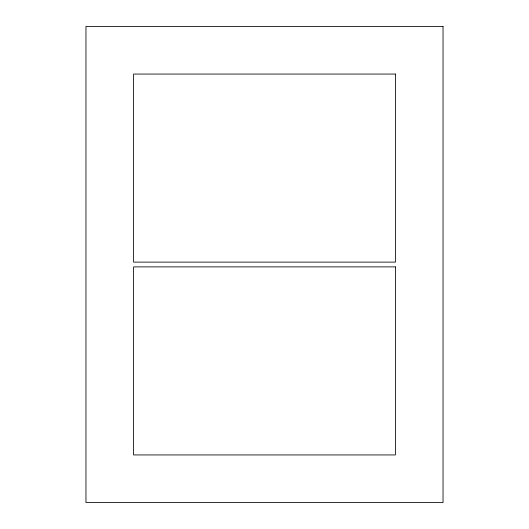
<?xml version="1.0" encoding="UTF-8"?>
<svg xmlns="http://www.w3.org/2000/svg" width="529" height="529" viewBox="0 0 529 529"><rect width="100%" height="100%" fill="white"/><g stroke="black" fill="none" stroke-linecap="round" stroke-linejoin="round"><path stroke-width="0.79" d="M443.038 26.45L85.963 26.45L85.963 502.55L443.038 502.55L443.038 26.45M395.428 74.06L133.572 74.06L133.572 262.119L395.428 262.119L395.428 74.06M395.428 266.881L133.572 266.881L133.572 454.94L395.428 454.94L395.428 266.881"/></g></svg>
